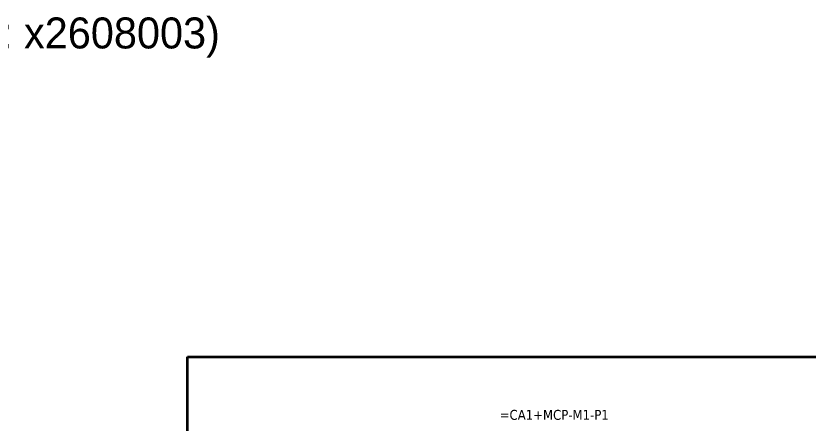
# Model space of a CAD drawing. Header units: metres. Extents: x 0 to 63893, y 0 to 18205.
# Drawn here: x 4447 to 7002, y 16890 to 18205 of the extents above; entities that cross this region are included whole.
import ezdxf
from ezdxf.enums import TextEntityAlignment as Align

# ---------------------------------------------------------------- set-up
doc = ezdxf.new("R2010")
doc.units = ezdxf.units.M
doc.layers.add('HELPPOINT', color=7, linetype='Continuous')
doc.styles.add('HTX11', font='O8111901')
doc.styles.add('Tahoma', font='txt')

# ---------------------------------------------------------------- blocks, each defined once
blk = doc.blocks.new('BLK_C1S1')
at = {"layer": 'HELPPOINT', "color": 4, "lineweight": 35}
for p, q in [((0, 0), (0, 2704.2)), ((0, 2704.2), (3893.3, 2704.2)), ((0, 0), (0, 2704.2)), ((0, 2704.2), (3893.3, 2704.2))]:
    blk.add_line(p, q, dxfattribs=at)
at = {"color": 2, "style": 'Tahoma'}
blk.add_text('=CA1+MCP-M1-P1', height=32, dxfattribs=at).set_placement((1183.4, 2516.8), align=Align.MIDDLE_CENTER)
at = {"style": 'HTX11'}
for tag, p in [('A', (3517.8, 79.8)), ('B', (3811.6, 14.9))]:
    blk.add_attdef(tag, text='', height=14.8, dxfattribs=at).set_placement(p, align=Align.MIDDLE_CENTER)

msp = doc.modelspace()

# ---------------------------------------------------------------- block references
msp.add_blockref('BLK_C1S1', (5000, 14400))

# ---------------------------------------------------------------- texts
at = {"color": 2}
msp.add_text('KALASIN STARCH PLANT - JET COOKER AUTOMATION SYSTEM (Ref: x2608003)', height=100, dxfattribs=at).set_placement((0, 18100))

doc.saveas('drawing.dxf')
